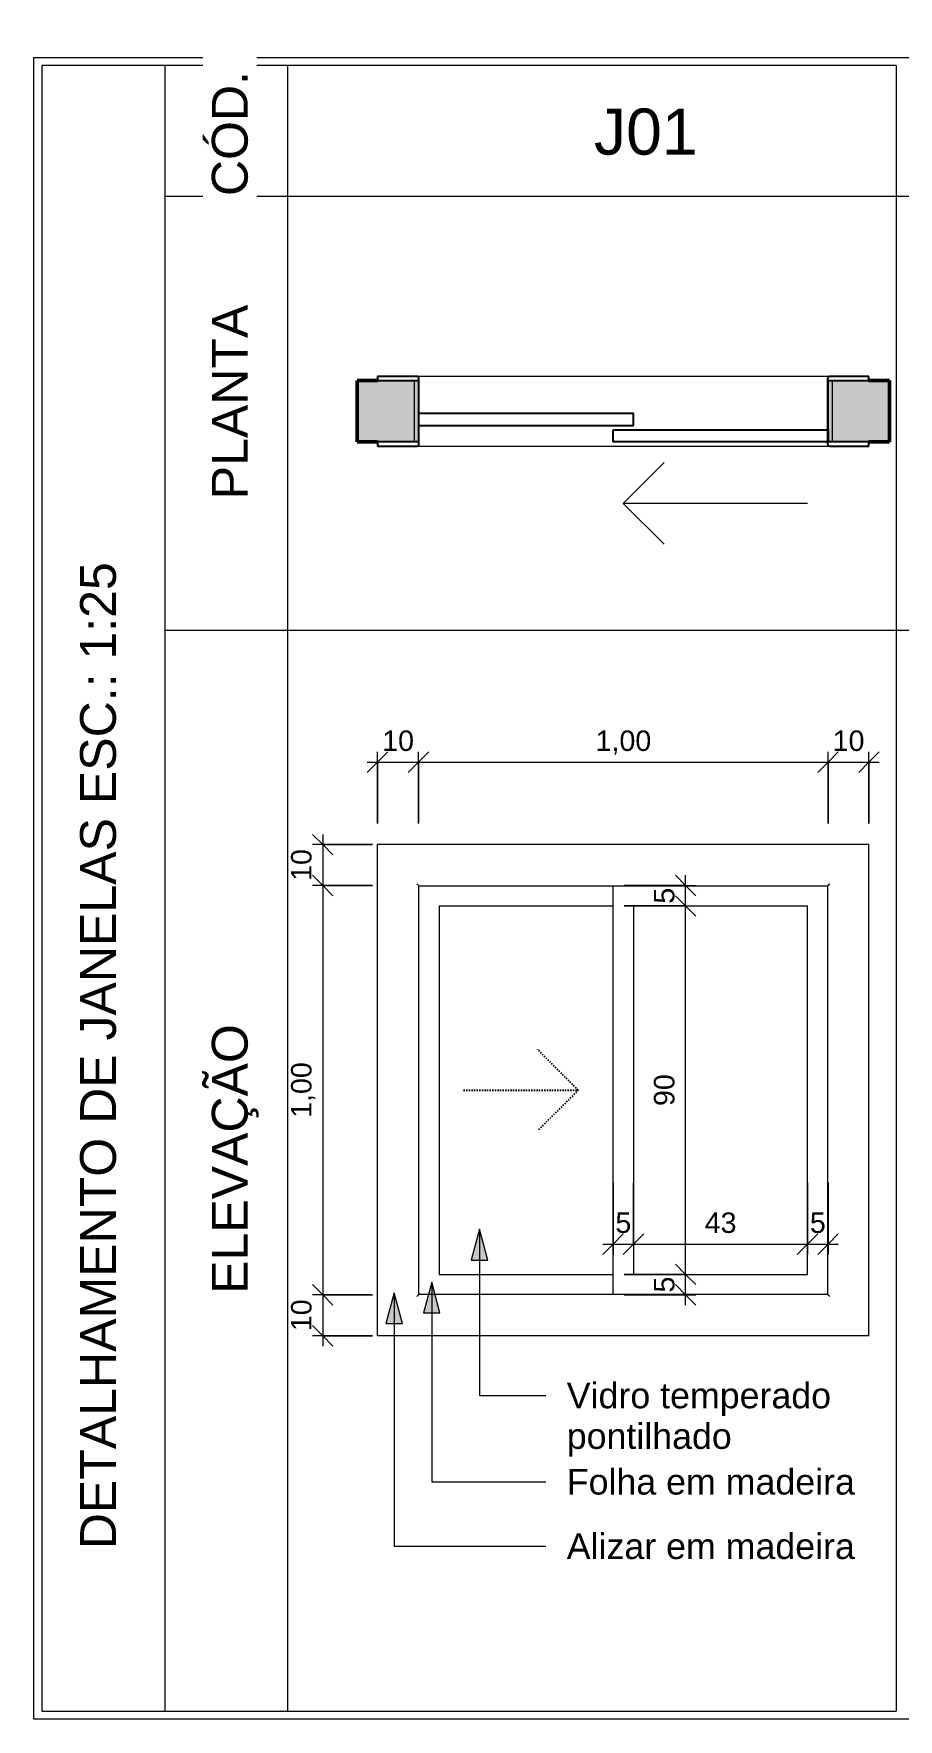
# Model space of a CAD drawing. Header units: millimetres. Extents: x 502 to 64776, y -45 to 5297.
# Drawn here: x 41534 to 43645, y 1167 to 5285 of the extents above; entities that cross this region are included whole.
import ezdxf

# ---------------------------------------------------------------- set-up
doc = ezdxf.new("R2010")
doc.units = ezdxf.units.MM
doc.linetypes.add('Dash', pattern=[6.35, 3.175, -3.175])
for name, color, linetype, lineweight in [('A-ANNO-DIMS', 211, 'Continuous', 9), ('A-ANNO-DIMS-25', 211, 'Continuous', 9), ('A-DETL-THIN', 151, 'Continuous', 9), ('A-GLAZ', 151, 'Continuous', 25), ('A-GLAZ-HDLN', 1, 'Dash', 25), ('A-WALL', 113, 'Continuous', 50), ('A-WALL-PATT', 111, 'Continuous', 25), ('G-ANNO-TEXT', 231, 'Continuous', 9)]:
    doc.layers.add(name, color=color, linetype=linetype, lineweight=lineweight)
doc.styles.add('@Arial Unicode MS', font='ARIALUNI.TTF', dxfattribs={"height": 50})
doc.styles.add('Arial', font='arial.ttf', dxfattribs={"height": 112.5})
doc.styles.add('Arial_1', font='arial.ttf', dxfattribs={"height": 87.5})
doc.styles.add('Arial_3', font='arial.ttf', dxfattribs={"height": 62.5})
doc.dimstyles.new('CRT_-__Metros_-_Linha_de_chamada_3_5_mm', dxfattribs={"dimscale": 304.8, "dimtxt": 50.292243, "dimasz": 0.164042, "dimexe": 0.082021, "dimexo": 0.0625, "dimgap": 0.04101, "dimtad": 1, "dimlfac": 0.001, "dimrnd": 0.01, "dimzin": 0, "dimdsep": 46, "dimtxsty": '@Arial Unicode MS', "dimblk1": 'OBLIQUE', "dimblk2": 'OBLIQUE', "dimsah": 1, "dimcen": 0.09, "dimdle": 0.082021, "dimazin": 0, "dimtfac": 1, "dimtdec": 4, "dimtix": 1, "dimtmove": 0, "dimatfit": 3, "dimfxl": 0.492126, "dimfxlon": 1, "dimtvp": 1, "dimtolj": 1, "dimtzin": 0, "dimarcsym": 2})
doc.dimstyles.new('CRT_-__Metros_-_Linha_de_chamada_3_5_mm_1', dxfattribs={"dimscale": 304.8, "dimtxt": 50.292243, "dimasz": 0.164042, "dimexe": 0.082021, "dimexo": 0.0625, "dimgap": 0.04101, "dimtad": 1, "dimdec": 0, "dimlfac": 0.1, "dimdsep": 46, "dimtxsty": '@Arial Unicode MS', "dimblk1": 'OBLIQUE', "dimblk2": 'OBLIQUE', "dimsah": 1, "dimcen": 0.09, "dimdle": 0.082021, "dimazin": 0, "dimtfac": 1, "dimtdec": 4, "dimtix": 1, "dimtmove": 0, "dimatfit": 3, "dimfxl": 0.492126, "dimfxlon": 1, "dimtvp": 1, "dimtolj": 1, "dimtzin": 0, "dimarcsym": 2})

# ---------------------------------------------------------------- blocks, each defined once
blk = doc.blocks.new('Family - ___-4155810-DETALHAMENTO DE JANELAS')
at = {"layer": 'A-WALL-PATT'}
h = blk.add_hatch(color=256, dxfattribs=at)
h.paths.add_polyline_path([(1325.7, 4287.4), (1475.7, 4287.4), (1475.7, 4437.4), (1325.7, 4437.4), (1325.7, 4292.6)])
h.paths.add_polyline_path([(2475.7, 4287.4), (2625.7, 4287.4), (2625.7, 4437.4), (2475.7, 4437.4)])
at = {"layer": 'A-GLAZ'}
for p, q in [((1471.7, 4447.4), (1375.7, 4447.4)), ((1375.7, 4447.4), (1375.7, 4437.4)), ((2575.7, 4447.4), (2479.7, 4447.4)), ((2575.7, 4437.4), (2575.7, 4447.4)), ((1375.7, 4437.4), (1475.7, 4437.4)), ((1475.7, 4437.4), (1475.7, 4287.4)), ((1476.7, 4282.4), (1476.7, 4442.4)), ((2474.7, 4442.4), (2474.7, 4282.4)), ((2475.7, 4287.4), (2475.7, 4437.4)), ((2475.7, 4437.4), (2575.7, 4437.4)), ((1475.7, 4357.4), (1475.7, 4327.4)), ((2000.7, 4357.4), (1475.7, 4357.4)), ((1475.7, 4327.4), (2000.7, 4327.4)), ((2000.7, 4327.4), (2000.7, 4357.4)), ((1375.7, 4287.4), (1375.7, 4277.4)), ((1475.7, 4287.4), (1375.7, 4287.4)), ((1950.7, 4287.4), (1950.7, 4317.4)), ((1950.7, 4317.4), (2475.7, 4317.4)), ((2475.7, 4287.4), (1950.7, 4287.4)), ((2475.7, 4317.4), (2475.7, 4287.4)), ((2575.7, 4287.4), (2475.7, 4287.4)), ((2575.7, 4277.4), (2575.7, 4287.4)), ((1375.7, 4277.4), (1471.7, 4277.4)), ((2479.7, 4277.4), (2575.7, 4277.4))]:
    blk.add_line(p, q, dxfattribs=at)
at = {"layer": 'A-GLAZ', "lineweight": 9}
for p, q in [((2479.7, 4447.4), (1471.7, 4447.4)), ((1465.7, 4287.4), (1465.7, 4437.4)), ((2485.7, 4437.4), (2485.7, 4287.4)), ((1471.7, 4277.4), (2479.7, 4277.4)), ((1975.7, 4137.4), (2075.7, 4237.4)), ((1975.7, 4137.4), (2075.7, 4037.4)), ((2425.7, 4137.4), (1975.7, 4137.4))]:
    blk.add_line(p, q, dxfattribs=at)
at = {"layer": 'A-GLAZ'}
for centre, start, end in [((1471.7, 4442.4), 0, 90), ((2479.7, 4442.4), 90, 180), ((1471.7, 4282.4), 270, 0), ((2479.7, 4282.4), 180, 270)]:
    blk.add_arc(centre, 5, start, end, dxfattribs=at)
at = {"layer": 'A-GLAZ', "lineweight": 9}
for points, knots in [([(1471.7, 4447.4), (1472.1, 4447.4), (1472.7, 4447.3), (1473.6, 4447), (1474.1, 4446.8), (1474.4, 4446.6), (1474.8, 4446.3), (1475.1, 4446), (1475.4, 4445.7), (1475.7, 4445.4), (1476, 4444.9), (1476.3, 4444.3), (1476.6, 4443.5), (1476.6, 4442.8), (1476.7, 4442.4)], [0, 0, 0, 0, 0.166667, 0.25, 0.333333, 0.375, 0.416667, 0.5, 0.541667, 0.583333, 0.666667, 0.75, 0.833333, 1, 1, 1, 1]), ([(2479.7, 4447.4), (2479.2, 4447.4), (2478.6, 4447.3), (2477.7, 4447), (2477.2, 4446.8), (2476.9, 4446.6), (2476.5, 4446.3), (2476.2, 4446), (2475.9, 4445.7), (2475.6, 4445.4), (2475.3, 4444.9), (2475, 4444.3), (2474.7, 4443.5), (2474.7, 4442.8), (2474.7, 4442.4)], [0, 0, 0, 0, 0.166667, 0.25, 0.333333, 0.375, 0.416667, 0.5, 0.541667, 0.583333, 0.666667, 0.75, 0.833333, 1, 1, 1, 1]), ([(1476.7, 4282.4), (1476.6, 4282), (1476.6, 4281.3), (1476.3, 4280.5), (1476, 4279.9), (1475.7, 4279.4), (1475.4, 4279.1), (1475.1, 4278.8), (1474.7, 4278.4), (1474.2, 4278.1), (1473.9, 4277.9), (1473.5, 4277.7), (1472.7, 4277.5), (1472.1, 4277.4), (1471.7, 4277.4)], [0, 0, 0, 0, 0.166667, 0.25, 0.333333, 0.416667, 0.458333, 0.5, 0.583333, 0.666667, 0.708333, 0.75, 0.833333, 1, 1, 1, 1]), ([(2474.7, 4282.4), (2474.7, 4282), (2474.7, 4281.3), (2475, 4280.5), (2475.3, 4279.9), (2475.6, 4279.4), (2475.9, 4279.1), (2476.2, 4278.8), (2476.6, 4278.4), (2477.1, 4278.1), (2477.4, 4277.9), (2477.8, 4277.7), (2478.6, 4277.5), (2479.2, 4277.4), (2479.7, 4277.4)], [0, 0, 0, 0, 0.166667, 0.25, 0.333333, 0.416667, 0.458333, 0.5, 0.583333, 0.666667, 0.708333, 0.75, 0.833333, 1, 1, 1, 1])]:
    blk.add_open_spline(points, degree=3, knots=knots, dxfattribs=at)
at = {"layer": 'A-WALL'}
for p, q in [((1375.7, 4437.4), (1325.7, 4437.4)), ((1325.7, 4437.4), (1325.7, 4287.4)), ((2625.7, 4437.4), (2575.7, 4437.4)), ((2625.7, 4287.4), (2625.7, 4437.4)), ((1325.7, 4287.4), (1375.7, 4287.4)), ((2575.7, 4287.4), (2625.7, 4287.4))]:
    blk.add_line(p, q, dxfattribs=at)
blk = doc.blocks.new('Family - ___-4156485-DETALHAMENTO DE JANELAS')
at = {"layer": 'A-GLAZ', "lineweight": 9}
for p, q in [((2575.7, 3303.9), (1375.7, 3303.9)), ((1375.7, 2103.9), (1375.7, 3303.9)), ((2575.7, 2103.9), (2575.7, 3303.9)), ((1476.7, 2204.9), (1476.7, 3202.9)), ((1476.7, 3202.9), (2474.7, 3202.9)), ((1950.7, 2204.9), (1950.7, 3202.9)), ((2474.7, 3202.9), (2474.7, 2204.9)), ((1525.7, 3153.9), (1525.7, 2253.9)), ((1525.7, 3153.9), (1950.7, 3153.9)), ((2000.7, 3153.9), (2000.7, 2253.9)), ((2000.7, 3153.9), (2425.7, 3153.9)), ((2425.7, 2253.9), (2425.7, 3153.9)), ((1525.7, 2253.9), (1950.7, 2253.9)), ((2000.7, 2253.9), (2425.7, 2253.9)), ((2474.7, 2204.9), (1476.7, 2204.9)), ((2575.7, 2103.9), (1375.7, 2103.9))]:
    blk.add_line(p, q, dxfattribs=at)
for points, knots in [([(1476.7, 3202.9), (1476.6, 3202.9), (1476.6, 3203), (1476.3, 3203.3), (1476, 3203.6), (1475.7, 3203.9), (1475.4, 3204.2), (1475.1, 3204.5), (1474.8, 3204.8), (1474.4, 3205.2), (1474.1, 3205.5), (1473.6, 3206), (1472.7, 3206.9), (1472.1, 3207.5), (1471.7, 3207.9)], [-1, -1, -1, -1, -0.833333, -0.75, -0.666667, -0.583333, -0.541667, -0.5, -0.416667, -0.375, -0.333333, -0.25, -0.166667, 0, 0, 0, 0]), ([(2479.7, 3207.9), (2479.2, 3207.5), (2478.6, 3206.9), (2477.7, 3206), (2477.2, 3205.5), (2476.9, 3205.2), (2476.5, 3204.8), (2476.2, 3204.5), (2475.9, 3204.2), (2475.6, 3203.9), (2475.3, 3203.6), (2475, 3203.3), (2474.7, 3203), (2474.7, 3202.9), (2474.7, 3202.9)], [0, 0, 0, 0, 0.166667, 0.25, 0.333333, 0.375, 0.416667, 0.5, 0.541667, 0.583333, 0.666667, 0.75, 0.833333, 1, 1, 1, 1]), ([(1471.7, 2199.9), (1472.1, 2200.4), (1472.7, 2201), (1473.6, 2201.9), (1474.1, 2202.4), (1474.4, 2202.7), (1474.8, 2203.1), (1475.1, 2203.4), (1475.4, 2203.7), (1475.7, 2204), (1476, 2204.3), (1476.3, 2204.6), (1476.6, 2204.9), (1476.7, 2204.9), (1476.7, 2204.9)], [0, 0, 0, 0, 0.166667, 0.25, 0.333333, 0.375, 0.416667, 0.5, 0.541667, 0.583333, 0.666667, 0.75, 0.833333, 1, 1, 1, 1]), ([(2479.7, 2199.9), (2479.2, 2200.4), (2478.6, 2201), (2477.7, 2201.9), (2477.2, 2202.4), (2476.9, 2202.7), (2476.5, 2203.1), (2476.2, 2203.4), (2475.9, 2203.7), (2475.6, 2204), (2475.3, 2204.3), (2475, 2204.6), (2474.7, 2204.9), (2474.7, 2204.9), (2474.7, 2204.9)], [0, 0, 0, 0, 0.166667, 0.25, 0.333333, 0.375, 0.416667, 0.5, 0.541667, 0.583333, 0.666667, 0.75, 0.833333, 1, 1, 1, 1])]:
    blk.add_open_spline(points, degree=3, knots=knots, dxfattribs=at)
at = {"layer": 'A-GLAZ-HDLN'}
for p, q in [((1865.7, 2703.9), (1766.7, 2802.9)), ((1585.7, 2703.9), (1865.7, 2703.9)), ((1865.7, 2703.9), (1766.7, 2605))]:
    blk.add_line(p, q, dxfattribs=at)
blk = doc.blocks.new('DIMBLOCK148-DETALHAMENTO DE JANELAS')
at = {"layer": 'A-ANNO-DIMS-25'}
for p, q in [((42348.1, 3505.2), (42473.1, 3505.2)), ((42373.1, 3355.2), (42373.1, 3530.2)), ((42373.1, 3505.2), (42373.1, 3355.2)), ((42473.1, 3355.2), (42473.1, 3530.2)), ((42473.1, 3505.2), (42473.1, 3355.2))]:
    blk.add_line(p, q, dxfattribs=at)
at = {"layer": 'A-ANNO-DIMS-25', "lineweight": 18}
for p, q in [((42373.1, 3505.2), (42348.1, 3480.2)), ((42373.1, 3505.2), (42398.1, 3530.2)), ((42473.1, 3505.2), (42448.1, 3480.2)), ((42473.1, 3505.2), (42498.1, 3530.2))]:
    blk.add_line(p, q, dxfattribs=at)
at = {"layer": 'A-ANNO-DIMS-25', "color": 0, "insert": (42384.4, 3582.6), "char_height": 50, "width": 92.937, "attachment_point": 1, "line_spacing_factor": 1.117605, "style": '@Arial Unicode MS'}
blk.add_mtext('10', dxfattribs=at)
blk = doc.blocks.new('_Oblique')
at = {"color": 0, "linetype": 'ByBlock', "lineweight": -2}
blk.add_line((-0.5, -0.5), (0.5, 0.5), dxfattribs=at)
blk = doc.blocks.new('DIMBLOCK149-DETALHAMENTO DE JANELAS')
at = {"layer": 'A-ANNO-DIMS-25', "lineweight": 18}
for p, q in [((42473.1, 3505.2), (42448.1, 3480.2)), ((42473.1, 3505.2), (42498.1, 3530.2)), ((43473.1, 3505.2), (43448.1, 3480.2)), ((43473.1, 3505.2), (43498.1, 3530.2))]:
    blk.add_line(p, q, dxfattribs=at)
at = {"layer": 'A-ANNO-DIMS-25'}
for p, q in [((42473.1, 3355.2), (42473.1, 3530.2)), ((42473.1, 3505.2), (43473.1, 3505.2)), ((42473.1, 3505.2), (42473.1, 3355.2)), ((43473.1, 3355.2), (43473.1, 3530.2)), ((43473.1, 3505.2), (43473.1, 3355.2))]:
    blk.add_line(p, q, dxfattribs=at)
at = {"layer": 'A-ANNO-DIMS-25', "color": 0, "insert": (42905.5, 3582.6), "char_height": 50, "width": 162.337, "attachment_point": 1, "line_spacing_factor": 1.117605, "style": '@Arial Unicode MS'}
blk.add_mtext('1,00', dxfattribs=at)
blk = doc.blocks.new('DIMBLOCK150-DETALHAMENTO DE JANELAS')
at = {"layer": 'A-ANNO-DIMS-25', "lineweight": 18}
for p, q in [((43473.1, 3505.2), (43448.1, 3480.2)), ((43473.1, 3505.2), (43498.1, 3530.2)), ((43573.1, 3505.2), (43548.1, 3480.2)), ((43573.1, 3505.2), (43598.1, 3530.2))]:
    blk.add_line(p, q, dxfattribs=at)
at = {"layer": 'A-ANNO-DIMS-25'}
for p, q in [((43473.1, 3355.2), (43473.1, 3530.2)), ((43473.1, 3505.2), (43598.1, 3505.2)), ((43473.1, 3505.2), (43473.1, 3355.2)), ((43573.1, 3355.2), (43573.1, 3530.2)), ((43573.1, 3505.2), (43573.1, 3355.2))]:
    blk.add_line(p, q, dxfattribs=at)
at = {"layer": 'A-ANNO-DIMS-25', "color": 0, "insert": (43484.4, 3582.6), "char_height": 50, "width": 92.937, "attachment_point": 1, "line_spacing_factor": 1.117605, "style": '@Arial Unicode MS'}
blk.add_mtext('10', dxfattribs=at)
blk = doc.blocks.new('DIMBLOCK151-DETALHAMENTO DE JANELAS')
at = {"layer": 'A-ANNO-DIMS-25', "lineweight": 18}
for p, q in [((42239.2, 3303.9), (42214.2, 3328.9)), ((42239.2, 3303.9), (42264.2, 3278.9)), ((42239.2, 3203.9), (42214.2, 3228.9)), ((42239.2, 3203.9), (42264.2, 3178.9))]:
    blk.add_line(p, q, dxfattribs=at)
at = {"layer": 'A-ANNO-DIMS-25'}
for p, q in [((42360.9, 3303.9), (42214.2, 3303.9)), ((42239.2, 3328.9), (42239.2, 3203.9)), ((42239.2, 3303.9), (42360.9, 3303.9)), ((42360.9, 3203.9), (42214.2, 3203.9)), ((42239.2, 3203.9), (42360.9, 3203.9))]:
    blk.add_line(p, q, dxfattribs=at)
at = {"layer": 'A-ANNO-DIMS-25', "color": 0, "insert": (42161.8, 3215.2), "char_height": 50, "width": 92.937, "attachment_point": 1, "rotation": 90, "line_spacing_factor": 1.117605, "style": '@Arial Unicode MS'}
blk.add_mtext('10', dxfattribs=at)
blk = doc.blocks.new('DIMBLOCK152-DETALHAMENTO DE JANELAS')
at = {"layer": 'A-ANNO-DIMS-25', "lineweight": 18}
for p, q in [((42239.2, 3203.9), (42214.2, 3228.9)), ((42239.2, 3203.9), (42264.2, 3178.9)), ((42239.2, 2203.9), (42214.2, 2228.9)), ((42239.2, 2203.9), (42264.2, 2178.9))]:
    blk.add_line(p, q, dxfattribs=at)
at = {"layer": 'A-ANNO-DIMS-25'}
for p, q in [((42360.9, 3203.9), (42214.2, 3203.9)), ((42239.2, 3203.9), (42239.2, 2203.9)), ((42239.2, 3203.9), (42360.9, 3203.9)), ((42360.9, 2203.9), (42214.2, 2203.9)), ((42239.2, 2203.9), (42360.9, 2203.9))]:
    blk.add_line(p, q, dxfattribs=at)
at = {"layer": 'A-ANNO-DIMS-25', "color": 0, "insert": (42161.8, 2636.3), "char_height": 50, "width": 162.337, "attachment_point": 1, "rotation": 90, "line_spacing_factor": 1.117605, "style": '@Arial Unicode MS'}
blk.add_mtext('1,00', dxfattribs=at)
blk = doc.blocks.new('DIMBLOCK153-DETALHAMENTO DE JANELAS')
at = {"layer": 'A-ANNO-DIMS-25', "lineweight": 18}
for p, q in [((42239.2, 2203.9), (42214.2, 2228.9)), ((42239.2, 2203.9), (42264.2, 2178.9)), ((42239.2, 2103.9), (42214.2, 2128.9)), ((42239.2, 2103.9), (42264.2, 2078.9))]:
    blk.add_line(p, q, dxfattribs=at)
at = {"layer": 'A-ANNO-DIMS-25'}
for p, q in [((42360.9, 2203.9), (42214.2, 2203.9)), ((42239.2, 2203.9), (42239.2, 2078.9)), ((42239.2, 2203.9), (42360.9, 2203.9)), ((42360.9, 2103.9), (42214.2, 2103.9)), ((42239.2, 2103.9), (42360.9, 2103.9))]:
    blk.add_line(p, q, dxfattribs=at)
at = {"layer": 'A-ANNO-DIMS-25', "color": 0, "insert": (42161.8, 2115.2), "char_height": 50, "width": 92.937, "attachment_point": 1, "rotation": 90, "line_spacing_factor": 1.117605, "style": '@Arial Unicode MS'}
blk.add_mtext('10', dxfattribs=at)
blk = doc.blocks.new('DIMBLOCK154-DETALHAMENTO DE JANELAS')
at = {"layer": 'A-ANNO-DIMS-25'}
for p, q in [((42948.1, 2477.8), (42948.1, 2302.8)), ((42948.1, 2327.8), (42948.1, 2477.8)), ((42998.1, 2477.8), (42998.1, 2302.8)), ((42998.1, 2327.8), (42998.1, 2477.8)), ((42923.1, 2327.8), (42998.1, 2327.8))]:
    blk.add_line(p, q, dxfattribs=at)
at = {"layer": 'A-ANNO-DIMS-25', "lineweight": 18}
for p, q in [((42948.1, 2327.8), (42973.1, 2352.8)), ((42998.1, 2327.8), (43023.1, 2352.8)), ((42948.1, 2327.8), (42923.1, 2302.8)), ((42998.1, 2327.8), (42973.1, 2302.8))]:
    blk.add_line(p, q, dxfattribs=at)
at = {"layer": 'A-ANNO-DIMS-25', "color": 0, "insert": (42953.8, 2405.2), "char_height": 50, "width": 46.468, "attachment_point": 1, "line_spacing_factor": 1.117605, "style": '@Arial Unicode MS'}
blk.add_mtext('5', dxfattribs=at)
blk = doc.blocks.new('DIMBLOCK155-DETALHAMENTO DE JANELAS')
at = {"layer": 'A-ANNO-DIMS-25'}
for p, q in [((42998.1, 2477.8), (42998.1, 2302.8)), ((42998.1, 2327.8), (42998.1, 2477.8)), ((43423.1, 2477.8), (43423.1, 2302.8)), ((43423.1, 2327.8), (43423.1, 2477.8)), ((42998.1, 2327.8), (43423.1, 2327.8))]:
    blk.add_line(p, q, dxfattribs=at)
at = {"layer": 'A-ANNO-DIMS-25', "lineweight": 18}
for p, q in [((42998.1, 2327.8), (43023.1, 2352.8)), ((43423.1, 2327.8), (43448.1, 2352.8)), ((42998.1, 2327.8), (42973.1, 2302.8)), ((43423.1, 2327.8), (43398.1, 2302.8))]:
    blk.add_line(p, q, dxfattribs=at)
at = {"layer": 'A-ANNO-DIMS-25', "color": 0, "insert": (43171.9, 2405.2), "char_height": 50, "width": 92.937, "attachment_point": 1, "line_spacing_factor": 1.117605, "style": '@Arial Unicode MS'}
blk.add_mtext('43', dxfattribs=at)
blk = doc.blocks.new('DIMBLOCK156-DETALHAMENTO DE JANELAS')
at = {"layer": 'A-ANNO-DIMS-25'}
for p, q in [((43423.1, 2477.8), (43423.1, 2302.8)), ((43423.1, 2327.8), (43423.1, 2477.8)), ((43473.1, 2477.8), (43473.1, 2302.8)), ((43473.1, 2327.8), (43473.1, 2477.8)), ((43423.1, 2327.8), (43498.1, 2327.8))]:
    blk.add_line(p, q, dxfattribs=at)
at = {"layer": 'A-ANNO-DIMS-25', "lineweight": 18}
for p, q in [((43423.1, 2327.8), (43448.1, 2352.8)), ((43473.1, 2327.8), (43498.1, 2352.8)), ((43423.1, 2327.8), (43398.1, 2302.8)), ((43473.1, 2327.8), (43448.1, 2302.8))]:
    blk.add_line(p, q, dxfattribs=at)
at = {"layer": 'A-ANNO-DIMS-25', "color": 0, "insert": (43428.8, 2405.2), "char_height": 50, "width": 46.468, "attachment_point": 1, "line_spacing_factor": 1.117605, "style": '@Arial Unicode MS'}
blk.add_mtext('5', dxfattribs=at)
blk = doc.blocks.new('DIMBLOCK157-DETALHAMENTO DE JANELAS')
at = {"layer": 'A-ANNO-DIMS-25', "lineweight": 18}
for p, q in [((43125.4, 2253.9), (43100.4, 2278.9)), ((43125.4, 2203.9), (43100.4, 2228.9)), ((43125.4, 2253.9), (43150.4, 2228.9)), ((43125.4, 2203.9), (43150.4, 2178.9))]:
    blk.add_line(p, q, dxfattribs=at)
at = {"layer": 'A-ANNO-DIMS-25'}
for p, q in [((42975.4, 2253.9), (43150.4, 2253.9)), ((43125.4, 2253.9), (42975.4, 2253.9)), ((43125.4, 2178.9), (43125.4, 2253.9)), ((42975.4, 2203.9), (43150.4, 2203.9)), ((43125.4, 2203.9), (42975.4, 2203.9))]:
    blk.add_line(p, q, dxfattribs=at)
at = {"layer": 'A-ANNO-DIMS-25', "color": 0, "insert": (43048, 2209.6), "char_height": 50, "width": 46.468, "attachment_point": 1, "rotation": 90, "line_spacing_factor": 1.117605, "style": '@Arial Unicode MS'}
blk.add_mtext('5', dxfattribs=at)
blk = doc.blocks.new('DIMBLOCK158-DETALHAMENTO DE JANELAS')
at = {"layer": 'A-ANNO-DIMS-25', "lineweight": 18}
for p, q in [((43125.4, 3153.9), (43100.4, 3178.9)), ((43125.4, 3153.9), (43150.4, 3128.9)), ((43125.4, 2253.9), (43100.4, 2278.9)), ((43125.4, 2253.9), (43150.4, 2228.9))]:
    blk.add_line(p, q, dxfattribs=at)
at = {"layer": 'A-ANNO-DIMS-25'}
for p, q in [((42975.4, 3153.9), (43150.4, 3153.9)), ((43125.4, 3153.9), (42975.4, 3153.9)), ((43125.4, 2253.9), (43125.4, 3153.9)), ((42975.4, 2253.9), (43150.4, 2253.9)), ((43125.4, 2253.9), (42975.4, 2253.9))]:
    blk.add_line(p, q, dxfattribs=at)
at = {"layer": 'A-ANNO-DIMS-25', "color": 0, "insert": (43048, 2665.2), "char_height": 50, "width": 92.937, "attachment_point": 1, "rotation": 90, "line_spacing_factor": 1.117605, "style": '@Arial Unicode MS'}
blk.add_mtext('90', dxfattribs=at)
blk = doc.blocks.new('DIMBLOCK159-DETALHAMENTO DE JANELAS')
at = {"layer": 'A-ANNO-DIMS-25', "lineweight": 18}
for p, q in [((43125.4, 3203.9), (43100.4, 3228.9)), ((43125.4, 3153.9), (43100.4, 3178.9)), ((43125.4, 3203.9), (43150.4, 3178.9)), ((43125.4, 3153.9), (43150.4, 3128.9))]:
    blk.add_line(p, q, dxfattribs=at)
at = {"layer": 'A-ANNO-DIMS-25'}
for p, q in [((43125.4, 3153.9), (43125.4, 3228.9)), ((42975.4, 3203.9), (43150.4, 3203.9)), ((43125.4, 3203.9), (42975.4, 3203.9)), ((42975.4, 3153.9), (43150.4, 3153.9)), ((43125.4, 3153.9), (42975.4, 3153.9))]:
    blk.add_line(p, q, dxfattribs=at)
at = {"layer": 'A-ANNO-DIMS-25', "color": 0, "insert": (43048, 3159.6), "char_height": 50, "width": 46.468, "attachment_point": 1, "rotation": 90, "line_spacing_factor": 1.117605, "style": '@Arial Unicode MS'}
blk.add_mtext('5', dxfattribs=at)

msp = doc.modelspace()

# ---------------------------------------------------------------- hatches: boundary and pattern name
at = {"layer": 'G-ANNO-TEXT'}
for points in [[(42622.071, 2363.98), (42601.974, 2288.98), (42642.167, 2288.98)], [(42505.425, 2235.056), (42485.329, 2160.056), (42525.521, 2160.056)], [(42413.643, 2208.771), (42393.547, 2133.771), (42433.74, 2133.771)]]:
    msp.add_hatch(color=7, dxfattribs=at).paths.add_polyline_path(points)

# ---------------------------------------------------------------- linework, layer by layer
at = {"layer": 'A-DETL-THIN'}
for p, q in [((41533.513, 5227.008), (64775.725, 5227.008)), ((41533.513, 1167.008), (41533.513, 5227.008)), ((41553.513, 5207.008), (41553.513, 1187.008)), ((43639.651, 5207.008), (41553.513, 5207.008)), ((41853.513, 5207.008), (41853.513, 1187.008)), ((42153.513, 5207.008), (42153.513, 1187.008)), ((43639.651, 5207.008), (43639.651, 1187.008)), ((56863.513, 4887.008), (41853.513, 4887.008)), ((64745.725, 4887.008), (41853.513, 4887.008)), ((64745.725, 3827.008), (41853.513, 3827.008)), ((64775.725, 1167.008), (41533.513, 1167.008)), ((41553.513, 1187.008), (43639.651, 1187.008))]:
    msp.add_line(p, q, dxfattribs=at)
at = {"layer": 'G-ANNO-TEXT', "color": 7}
for p, q in [((42622.071, 2363.98), (42601.974, 2288.98)), ((42642.167, 2288.98), (42622.071, 2363.98)), ((42622.071, 2363.98), (42622.071, 1958.053)), ((42601.974, 2288.98), (42642.167, 2288.98)), ((42505.425, 2235.056), (42485.329, 2160.056)), ((42525.521, 2160.056), (42505.425, 2235.056)), ((42505.425, 2235.056), (42505.425, 1747.273)), ((42413.643, 2208.771), (42393.547, 2133.771)), ((42433.74, 2133.771), (42413.643, 2208.771)), ((42413.643, 2208.771), (42413.643, 1589.813)), ((42485.329, 2160.056), (42525.521, 2160.056)), ((42393.547, 2133.771), (42433.74, 2133.771)), ((42622.071, 1958.053), (42784.335, 1958.053)), ((42505.425, 1747.273), (42784.335, 1747.273)), ((42413.643, 1589.813), (42784.335, 1589.813))]:
    msp.add_line(p, q, dxfattribs=at)

# ---------------------------------------------------------------- block references
at = {"layer": 'A-GLAZ', "lineweight": 9}
msp.add_blockref('Family - ___-4156485-DETALHAMENTO DE JANELAS', (40997.462, 0), dxfattribs=at)
at = {"layer": 'A-WALL', "lineweight": 25}
msp.add_blockref('Family - ___-4155810-DETALHAMENTO DE JANELAS', (40997.462, 0), dxfattribs=at)

# ---------------------------------------------------------------- texts
at = {"layer": 'G-ANNO-TEXT', "color": 7, "insert": (42901.49, 5101.947), "char_height": 112.5, "width": 308.64969, "attachment_point": 1, "style": 'Arial', "bg_fill": 3, "box_fill_scale": 1.25, "bg_fill_color": 256, "bg_fill_true_color": 13158600, "bg_fill_transparency": 0}
msp.add_mtext('J01', dxfattribs=at)
at = {"layer": 'G-ANNO-TEXT', "color": 7, "char_height": 87.5, "attachment_point": 1, "rotation": 90, "style": 'Arial_1', "bg_fill": 3, "box_fill_scale": 1.25, "bg_fill_color": 256, "bg_fill_true_color": 13158600, "bg_fill_transparency": 0}
for s, insert, width in [('PLANTA', (41968.466, 4147.437), 583.22766), ('DETALHAMENTO DE JANELAS ESC.: 1:25', (41646.784, 1582.522), 2962.23531), ('ELEVAÇÃO', (41968.466, 2206.26), 809.70437)]:
    msp.add_mtext(s, dxfattribs=dict(at, insert=insert, width=width))
at = {"layer": 'G-ANNO-TEXT', "color": 7, "char_height": 62.5, "attachment_point": 1, "style": 'Arial_3'}
for s, insert, width in [('Vidro temperado ', (42835.135, 1989.303), 809.70437), ('pontilhado', (42835.135, 1890.084), 477.00406), ('Folha em madeira', (42835.135, 1778.523), 847.78453), ('Alizar em madeira', (42835.135, 1621.063), 849.78875)]:
    msp.add_mtext(s, dxfattribs=dict(at, insert=insert, width=width))

# ---------------------------------------------------------------- dimensions: what is measured, and where the dimension line sits
at = {"layer": 'A-ANNO-DIMS'}
for base, p1, p2, dimstyle, override, picture, middle in [((42473.113, 3505.165), (42373.113, 3355.165), (42473.113, 3355.165), 'CRT_-__Metros_-_Linha_de_chamada_3_5_mm_1', {"dimpost": '<>', "dimfxl": 100}, 'DIMBLOCK148-DETALHAMENTO DE JANELAS', (42423.113, 3543.211)), ((43473.113, 3505.165), (42473.113, 3355.165), (43473.113, 3355.165), 'CRT_-__Metros_-_Linha_de_chamada_3_5_mm', {"dimpost": '<>', "dimfxl": 1000}, 'DIMBLOCK149-DETALHAMENTO DE JANELAS', (42973.113, 3543.211)), ((43573.113, 3505.165), (43473.113, 3355.165), (43573.113, 3355.165), 'CRT_-__Metros_-_Linha_de_chamada_3_5_mm_1', {"dimpost": '<>', "dimfxl": 100}, 'DIMBLOCK150-DETALHAMENTO DE JANELAS', (43523.113, 3543.211)), ((42998.113, 2327.836), (42948.113, 2477.836), (42998.113, 2477.836), 'CRT_-__Metros_-_Linha_de_chamada_3_5_mm_1', {"dimpost": '<>', "dimfxl": 50}, 'DIMBLOCK154-DETALHAMENTO DE JANELAS', (42973.113, 2365.762)), ((43423.112886291, 2327.836064095), (42998.112886291, 2477.836064095), (43423.112886291, 2477.836064095), 'CRT_-__Metros_-_Linha_de_chamada_3_5_mm_1', {"dimpost": '<>', "dimfxl": 425}, 'DIMBLOCK155-DETALHAMENTO DE JANELAS', (43210.612886291, 2365.881766836)), ((43473.113, 2327.836), (43423.113, 2477.836), (43473.113, 2477.836), 'CRT_-__Metros_-_Linha_de_chamada_3_5_mm_1', {"dimpost": '<>', "dimfxl": 50}, 'DIMBLOCK156-DETALHAMENTO DE JANELAS', (43448.113, 2365.762))]:
    dim = msp.add_linear_dim(base=base, p1=p1, p2=p2, dimstyle=dimstyle, override=override, dxfattribs=at)
    dim.commit()
    dim.dimension.update_dxf_attribs({"geometry": picture, "text_midpoint": middle})
for base, p1, p2, override, picture, middle in [((42239.162, 3203.945), (42360.921, 3303.945), (42360.921, 3203.945), {"dimpost": '<>', "dimfxl": 100}, 'DIMBLOCK151-DETALHAMENTO DE JANELAS', (42201.116, 3253.945)), ((42239.162, 2203.945), (42360.921, 3203.945), (42360.921, 2203.945), {"dimpost": '<>', "dimfxl": 1000}, 'DIMBLOCK152-DETALHAMENTO DE JANELAS', (42201.116, 2703.945)), ((43125.361, 3203.945), (42975.361, 3153.945), (42975.361, 3203.945), {"dimpost": '<>', "dimfxl": 50}, 'DIMBLOCK159-DETALHAMENTO DE JANELAS', (43087.434, 3178.945)), ((43125.361, 3153.945), (42975.361, 2253.945), (42975.361, 3153.945), {"dimpost": '<>', "dimfxl": 900}, 'DIMBLOCK158-DETALHAMENTO DE JANELAS', (43087.315, 2703.945)), ((43125.361, 2253.945), (42975.361, 2203.945), (42975.361, 2253.945), {"dimpost": '<>', "dimfxl": 50}, 'DIMBLOCK157-DETALHAMENTO DE JANELAS', (43087.434, 2228.945)), ((42239.162, 2103.945), (42360.921, 2203.945), (42360.921, 2103.945), {"dimpost": '<>', "dimfxl": 100}, 'DIMBLOCK153-DETALHAMENTO DE JANELAS', (42201.116, 2153.945))]:
    dim = msp.add_linear_dim(base=base, p1=p1, p2=p2, angle=90, dimstyle='CRT_-__Metros_-_Linha_de_chamada_3_5_mm_1', override=override, dxfattribs=at)
    dim.commit()
    dim.dimension.update_dxf_attribs({"geometry": picture, "text_midpoint": middle})

# ---------------------------------------------------------------- next in the draw order: texts
at = {"layer": 'G-ANNO-TEXT', "color": 7, "insert": (41968.466, 4888.162), "char_height": 87.5, "width": 374.78891, "attachment_point": 1, "rotation": 90, "style": 'Arial_1', "bg_fill": 3, "box_fill_scale": 1.25, "bg_fill_color": 256, "bg_fill_true_color": 13158600, "bg_fill_transparency": 0}
msp.add_mtext('CÓD.', dxfattribs=at)

doc.saveas('drawing.dxf')
